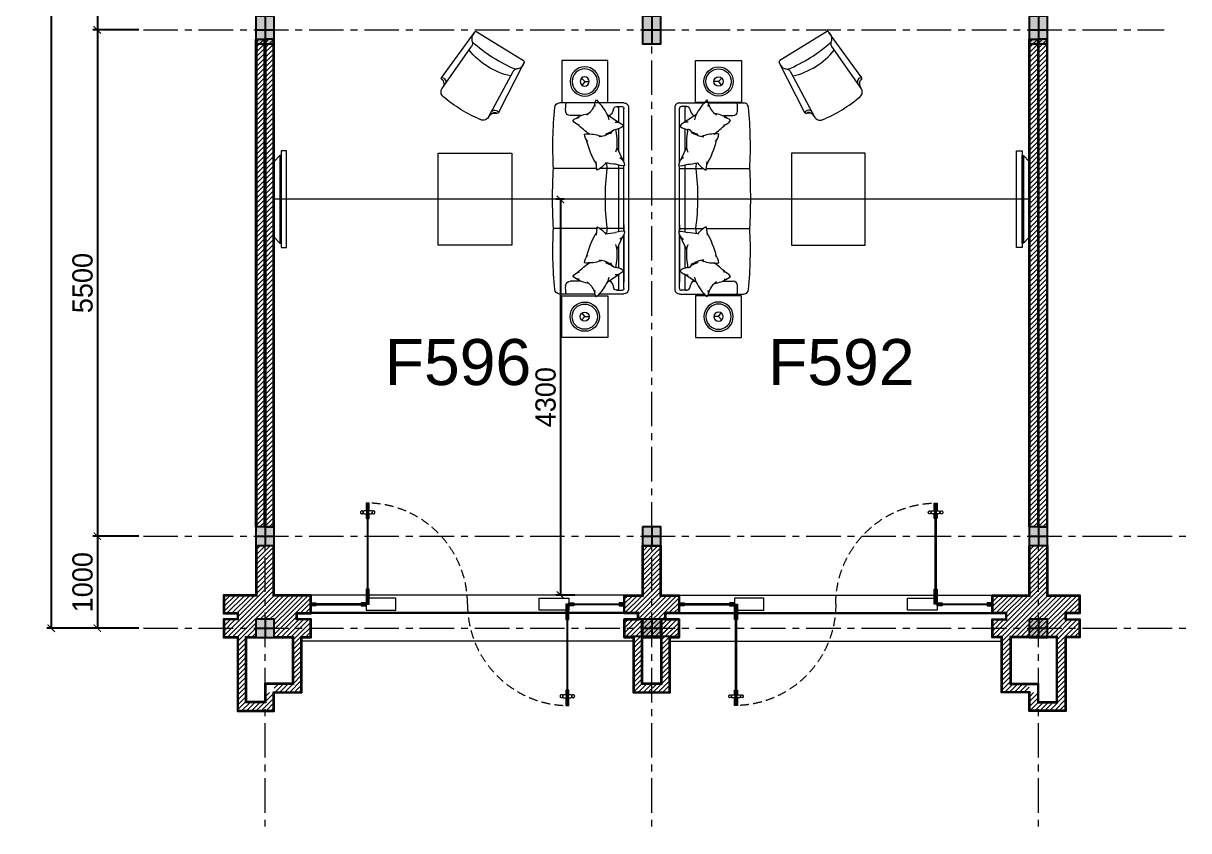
# Model space of a CAD drawing. Header units: inches. Extents: x -315689 to -186947, y -1261464 to -1173043.
# Drawn here: x -261177 to -248518, y -1197688 to -1188916 of the extents above; entities that cross this region are included whole.
import ezdxf

# ---------------------------------------------------------------- set-up
doc = ezdxf.new("R2010")
doc.units = ezdxf.units.IN
doc.header["$LTSCALE"] = 30
doc.header["$MEASUREMENT"] = 0
for name, pattern in [('CENTER', [50.8, 31.75, -6.35, 6.35, -6.35]), ('CENTER-1', [10, 6.25, -1.25, 1.25, -1.25]), ('HIDDEN', [9.525, 6.35, -3.175])]:
    doc.linetypes.add(name, pattern=pattern)
doc.layers.get('Defpoints').update_dxf_attribs({"color": 140, "lineweight": 0})
for name, color, linetype, lineweight in [('200mm Colum', 1, 'Continuous', 0), ('200mm Wall', 7, 'Continuous', 20), ('A-WALL', 7, 'Continuous', 0), ('A-WALL-4-20', 252, 'Continuous', 0), ('floor', 1, 'Continuous', 18), ('Grid-Line', 1, 'CENTER-1', 5), ('STAIR', 7, 'Continuous', 0), ('Symbol-Template', 251, 'Continuous', 0)]:
    doc.layers.add(name, color=color, linetype=linetype, lineweight=lineweight)
doc.layers.add('A-dims', color=7, linetype='Continuous')
doc.layers.add('WALL', color=3, linetype='Continuous')
doc.styles.add('cordia.shx', font='cordia.shx')
doc.styles.get("Standard").update_dxf_attribs({"font": 'arial.ttf'})
doc.dimstyles.new('ISO 100', dxfattribs={"dimscale": 100, "dimtxt": 2.2, "dimasz": 0.8, "dimexe": 0.5, "dimexo": 0.5, "dimgap": 0.5, "dimtad": 1, "dimdec": 0, "dimzin": 0, "dimdsep": 46, "dimtxsty": 'cordia.shx', "dimblk": 'ARCHTICK', "dimcen": 0.09, "dimclrd": 6, "dimclre": 6, "dimclrt": 256, "dimadec": 0, "dimazin": 0, "dimtfac": 1, "dimtdec": 0, "dimtix": 1, "dimtmove": 2, "dimatfit": 3, "dimfxl": 1, "dimtolj": 1, "dimtzin": 0, "dimarcsym": 0})
pattern_1 = [(45, (21612.12, 35685.453), (-26.5165043, 26.5165043), [])]
pattern_2 = [(45, (-312528.227, -764272.604), (-26.5165043, 26.5165043), [])]

# ---------------------------------------------------------------- blocks, each defined once
blk = doc.blocks.new('_ArchTick')
at = {"color": 0, "linetype": 'ByBlock', "const_width": 0.15}
blk.add_lwpolyline([(-0.5, -0.5), (0.5, 0.5)], dxfattribs=at)
blk = doc.blocks.new('*D61')
at = {"layer": 'A-dims', "color": 6, "lineweight": -2, "transparency": 16777216}
for p, q in [((-259923, -1188988), (-260423, -1188988)), ((-260373, -1188988), (-260373, -1194488)), ((-259923, -1194488), (-260423, -1194488))]:
    blk.add_line(p, q, dxfattribs=at)
at = {"layer": 'Defpoints', "color": 0, "transparency": 16777216}
for p in [(-259873, -1188988), (-260373, -1194488), (-259873, -1194488)]:
    blk.add_point(p, dxfattribs=at)
at = {"layer": 'A-dims', "color": 6, "lineweight": -2, "transparency": 16777216, "xscale": 80, "yscale": 80, "zscale": 80}
for p, rotation in [((-260373, -1188988), 90), ((-260373, -1194488), 270)]:
    blk.add_blockref('_ArchTick', p, dxfattribs=dict(at, rotation=rotation))
at = {"layer": 'A-dims', "transparency": 16777216, "insert": (-260533, -1191738), "char_height": 220, "attachment_point": 5, "rotation": 90, "style": 'cordia.shx'}
blk.add_mtext('\\A1;5500', dxfattribs=at)
blk = doc.blocks.new('*D62')
at = {"layer": 'A-dims', "color": 6, "lineweight": -2, "transparency": 16777216}
for p, q in [((-259923, -1194488), (-260423, -1194488)), ((-260373, -1194488), (-260373, -1195488)), ((-259923, -1195488), (-260423, -1195488))]:
    blk.add_line(p, q, dxfattribs=at)
at = {"layer": 'Defpoints', "color": 0, "transparency": 16777216}
for p in [(-259873, -1194488), (-260373, -1195488), (-259873, -1195488)]:
    blk.add_point(p, dxfattribs=at)
at = {"layer": 'A-dims', "color": 6, "lineweight": -2, "transparency": 16777216, "xscale": 80, "yscale": 80, "zscale": 80}
for p, rotation in [((-260373, -1194488), 90), ((-260373, -1195488), 270)]:
    blk.add_blockref('_ArchTick', p, dxfattribs=dict(at, rotation=rotation))
at = {"layer": 'A-dims', "transparency": 16777216, "insert": (-260533, -1194988), "char_height": 220, "attachment_point": 5, "rotation": 90, "style": 'cordia.shx'}
blk.add_mtext('\\A1;1000', dxfattribs=at)
blk = doc.blocks.new('*D63')
at = {"layer": 'A-dims', "color": 6, "lineweight": -2, "transparency": 16777216}
for p, q in [((-259923, -1187188), (-260423, -1187188)), ((-260373, -1187188), (-260373, -1188988)), ((-259923, -1188988), (-260423, -1188988))]:
    blk.add_line(p, q, dxfattribs=at)
at = {"layer": 'Defpoints', "color": 0, "transparency": 16777216}
for p in [(-259873, -1187188), (-260373, -1188988), (-259873, -1188988)]:
    blk.add_point(p, dxfattribs=at)
at = {"layer": 'A-dims', "color": 6, "lineweight": -2, "transparency": 16777216, "xscale": 80, "yscale": 80, "zscale": 80}
for p, rotation in [((-260373, -1187188), 90), ((-260373, -1188988), 270)]:
    blk.add_blockref('_ArchTick', p, dxfattribs=dict(at, rotation=rotation))
at = {"layer": 'A-dims', "transparency": 16777216, "insert": (-260533, -1188088), "char_height": 220, "attachment_point": 5, "rotation": 90, "style": 'cordia.shx'}
blk.add_mtext('\\A1;1800', dxfattribs=at)
blk = doc.blocks.new('*D64')
at = {"layer": 'A-dims', "color": 6, "lineweight": -2, "transparency": 16777216}
for p, q in [((-259923, -1177688), (-260923, -1177688)), ((-260873, -1177688), (-260873, -1195488)), ((-259923, -1195488), (-260923, -1195488))]:
    blk.add_line(p, q, dxfattribs=at)
at = {"layer": 'Defpoints', "color": 0, "transparency": 16777216}
for p in [(-259873, -1177688), (-260873, -1195488), (-259873, -1195488)]:
    blk.add_point(p, dxfattribs=at)
at = {"layer": 'A-dims', "color": 6, "lineweight": -2, "transparency": 16777216, "xscale": 80, "yscale": 80, "zscale": 80}
for p, rotation in [((-260873, -1177688), 90), ((-260873, -1195488), 270)]:
    blk.add_blockref('_ArchTick', p, dxfattribs=dict(at, rotation=rotation))
at = {"layer": 'A-dims', "transparency": 16777216, "insert": (-261033, -1186588), "char_height": 220, "attachment_point": 5, "rotation": 90, "style": 'cordia.shx'}
blk.add_mtext('\\A1;17800', dxfattribs=at)
blk = doc.blocks.new('zhu1')
at = {"lineweight": 25}
blk.add_hatch(color=7, dxfattribs=at).paths.add_polyline_path([(703739, -104407), (703739, -104607), (703939, -104607), (703939, -104407)])
at = {"color": 7, "lineweight": 25}
for p, q in [((703839, -104407), (703839, -104607)), ((703739, -104507), (703939, -104507))]:
    blk.add_line(p, q, dxfattribs=at)
blk.add_lwpolyline([(703739, -104407), (703739, -104607), (703939, -104607), (703939, -104407), (703739, -104407)], dxfattribs=at)
blk = doc.blocks.new('zhu3')
at = {"lineweight": 25}
blk.add_hatch(color=6, dxfattribs=at).paths.add_polyline_path([(699852, -95440), (699852, -95740), (700052, -95740), (700052, -95440)])
at = {"color": 6, "lineweight": 25}
for p, q in [((699952, -95440), (699952, -95740)), ((699852, -95590), (700052, -95590))]:
    blk.add_line(p, q, dxfattribs=at)
blk.add_lwpolyline([(699852, -95440), (699852, -95740), (700052, -95740), (700052, -95440), (699852, -95440)], dxfattribs=at)
blk = doc.blocks.new('zhu2')
at = {"lineweight": 25}
blk.add_hatch(color=5, dxfattribs=at).paths.add_polyline_path([(704694, -104492), (704694, -104792), (704894, -104792), (704894, -104492)])
at = {"color": 5, "lineweight": 25}
for p, q in [((704794, -104492), (704794, -104792)), ((704694, -104642), (704894, -104642))]:
    blk.add_line(p, q, dxfattribs=at)
blk.add_lwpolyline([(704694, -104492), (704694, -104792), (704894, -104792), (704894, -104492), (704694, -104492)], dxfattribs=at)
blk = doc.blocks.new('jgzhuzjd')
at = {"color": 3, "lineweight": 25}
for name, p in [('zhu2', (-415512, 114503)), ('zhu2', (-415512, 110653)), ('zhu1', (-414557, 108918)), ('zhu1', (-414557, 105518)), ('zhu3', (-410670, 94801)), ('zhu1', (-414557, 98218)), ('zhu1', (-414557, 97218))]:
    blk.add_blockref(name, p, dxfattribs=at)
blk = doc.blocks.new('AR-Double-Glass-Doorr-220cm-Frameless_Flat-A')
at = {"color": 0}
for points in [[(-1141, 1013), (-1145, 1014), (-1149, 1015), (-1153, 1014), (-1157, 1012), (-1160, 1009), (-1162, 1006), (-1163, 1002), (-1164, 998), (-1163, 994), (-1161, 990), (-1158, 987), (-1154, 985), (-1151, 983), (-1146, 983), (-1142, 984), (-1139, 986), (-1136, 989), (-1136, 989), (-1136, 989), (-1136, 988), (-1136, 988), (-1136, 988), (-1136, 988), (-1136, 988), (-1136, 988), (-1124, 983), (-1092, 983), (-1092, 1015), (-1124, 1015), (-1136, 1010), (-1136, 1010), (-1136, 1010), (-1136, 1010), (-1135, 1009), (-1135, 1009), (-1135, 1008), (-1135, 1008), (-1135, 1008), (-1137, 1011)], [(-1098, 1098), (-1099, 1098), (-1099, 1098), (-1099, 1098), (-1099, 1098), (-1100, 1098), (-1100, 1098), (-1100, 1098), (-1100, 1097), (-1100, 1097), (-1100, 1097), (-1100, 1015), (-1092, 1015), (-1092, 1015), (-1090, 1015), (-1090, 1098)], [(-1092, 1015), (-1092, 983), (-1090, 983), (-1090, 1015)], [(-1090, 1100), (-1090, 0), (-1078, 0), (-1078, 165), (-1078, 1100)], [(-1078, 1098), (-1078, 1015), (-1068, 1015), (-1068, 1097), (-1068, 1097), (-1068, 1097), (-1068, 1098), (-1069, 1098), (-1069, 1098), (-1069, 1098), (-1069, 1098), (-1069, 1098), (-1069, 1098), (-1070, 1098)], [(-1078, 1015), (-1078, 983), (-1076, 983), (-1076, 1015)], [(-1076, 1015), (-1076, 983), (-1044, 983), (-1032, 988), (-1032, 988), (-1032, 988), (-1032, 988), (-1032, 988), (-1033, 989), (-1033, 990), (-1034, 990), (-1034, 990), (-1034, 990), (-1034, 990), (-1034, 991), (-1034, 991), (-1034, 991), (-1035, 992), (-1035, 993), (-1035, 993), (-1036, 994), (-1036, 994), (-1036, 996), (-1036, 996), (-1036, 997), (-1036, 997), (-1036, 997), (-1036, 998), (-1036, 998), (-1036, 999), (-1036, 1001), (-1036, 1001), (-1036, 1002), (-1036, 1001), (-1036, 999), (-1036, 998), (-1036, 997), (-1036, 994), (-1036, 994), (-1036, 994), (-1036, 994), (-1035, 993), (-1035, 993), (-1035, 993), (-1035, 993), (-1035, 992), (-1034, 990), (-1034, 990), (-1033, 989), (-1031, 987), (-1027, 985), (-1023, 983), (-1019, 983), (-1015, 984), (-1012, 986), (-1008, 989), (-1006, 992), (-1005, 996), (-1005, 1000), (-1006, 1004), (-1007, 1008), (-1010, 1011), (-1014, 1013), (-1018, 1014), (-1022, 1015), (-1026, 1014), (-1030, 1012), (-1032, 1010), (-1032, 1010), (-1032, 1010), (-1032, 1010), (-1032, 1010), (-1032, 1010), (-1032, 1010), (-1032, 1010), (-1032, 1010), (-1032, 1010), (-1032, 1009), (-1032, 1009), (-1032, 1009), (-1032, 1009), (-1032, 1009), (-1032, 1009), (-1032, 1010), (-1032, 1010), (-1032, 1010), (-1032, 1010), (-1044, 1015)], [(-1018, 1014), (-1022, 1015), (-1026, 1014), (-1030, 1012), (-1032, 1010), (-1032, 1010), (-1032, 1010), (-1032, 1010), (-1032, 1010), (-1032, 1010), (-1032, 1010), (-1032, 1010), (-1032, 1010), (-1032, 1010), (-1032, 1009), (-1032, 1009), (-1032, 1009), (-1033, 1009), (-1033, 1009), (-1032, 1009), (-1033, 1009), (-1033, 1009), (-1033, 1009), (-1035, 1006), (-1035, 1006), (-1035, 1005), (-1036, 1002), (-1036, 1002), (-1036, 1002), (-1036, 1001), (-1036, 999), (-1036, 998), (-1036, 997), (-1036, 994), (-1036, 994), (-1036, 994), (-1036, 994), (-1035, 993), (-1035, 993), (-1035, 993), (-1035, 993), (-1035, 992), (-1034, 990), (-1034, 990), (-1033, 989), (-1031, 987), (-1027, 985), (-1023, 983), (-1019, 983), (-1015, 984), (-1012, 986), (-1008, 989), (-1006, 992), (-1005, 996), (-1005, 1000), (-1006, 1004), (-1007, 1008), (-1010, 1011), (-1014, 1013)], [(-1134, 1007), (-1134, 1007), (-1134, 1007), (-1134, 1007), (-1135, 1008), (-1133, 1005)], [(-1135, 989), (-1134, 990), (-1134, 990), (-1134, 990), (-1134, 990), (-1134, 991), (-1133, 992)], [(-1133, 1004), (-1133, 1004), (-1132, 1002), (-1132, 1001), (-1132, 1001), (-1132, 1000), (-1132, 1000), (-1132, 1000), (-1132, 999), (-1132, 997), (-1132, 997), (-1132, 996), (-1132, 996), (-1132, 1000), (-1132, 1000), (-1133, 1004), (-1133, 1004), (-1133, 1004), (-1133, 1004), (-1133, 1004)], [(-1133, 992), (-1133, 993), (-1133, 993), (-1133, 993), (-1133, 994), (-1132, 995), (-1132, 995), (-1132, 995), (-1132, 995), (-1133, 994), (-1133, 993), (-1133, 993), (-1133, 993), (-1133, 992), (-1133, 992), (-1133, 992), (-1133, 992), (-1133, 992), (-1133, 992), (-1133, 992), (-1133, 992), (-1133, 992)], [(-1132, 996), (-1132, 995), (-1132, 996)], [(-1100, 983), (-1100, 935), (-1100, 934), (-1100, 934), (-1100, 934), (-1100, 934), (-1100, 934), (-1099, 934), (-1099, 934), (-1099, 933), (-1099, 933), (-1098, 933), (-1090, 933), (-1090, 983)], [(-1076, 983), (-1076, 983), (-1078, 983), (-1078, 933), (-1070, 933), (-1069, 933), (-1069, 933), (-1069, 934), (-1069, 934), (-1069, 934), (-1069, 934), (-1068, 934), (-1068, 934), (-1068, 934), (-1068, 935), (-1068, 983)], [(-1036, 1003), (-1036, 1003), (-1036, 1003)], [(-1036, 1003), (-1036, 1003), (-1036, 1003)], [(-1033, 1009), (-1033, 1009), (-1033, 1008), (-1033, 1008), (-1034, 1008), (-1034, 1008), (-1035, 1006)], [(-1035, 1006), (-1035, 1006), (-1035, 1006), (-1035, 1006)], [(-1035, 1005), (-1035, 1005), (-1035, 1006)], [(-1033, 1009), (-1033, 1009), (-1033, 1009), (-1033, 1009)], [(-1100, 165), (-1100, 0), (-1090, 0), (-1090, 165)], [(-1078, 165), (-1078, 0), (-1068, 0), (-1068, 165)], [(-1700, 16), (-1646, 16), (-1646, 6), (-1695, 6), (-1697, 5), (-1697, -5), (-1695, -6), (-1646, -6), (-1646, -16), (-1700, -16), (-1700, -6), (-1700, 6)], [(-1103, 5), (-1105, 6), (-1695, 6), (-1697, 5), (-1697, -5), (-1695, -6), (-1105, -6), (-1103, -5)], [(-1100, 16), (-1154, 16), (-1154, 6), (-1105, 6), (-1103, 5), (-1103, -5), (-1105, -6), (-1154, -6), (-1154, -16), (-1100, -16), (-1100, -6), (-1100, 6)], [(1078, -165), (1078, 0), (1068, 0), (1068, -165)], [(1090, -1100), (1090, 0), (1078, 0), (1078, -165), (1078, -1100)], [(1100, -165), (1100, 0), (1090, 0), (1090, -165)], [(1100, 16), (1154, 16), (1154, 6), (1105, 6), (1103, 5), (1103, -5), (1105, -6), (1154, -6), (1154, -16), (1100, -16), (1100, -6), (1100, 6)], [(1103, 5), (1105, 6), (1695, 6), (1697, 5), (1697, -5), (1695, -6), (1105, -6), (1103, -5)], [(1700, 16), (1646, 16), (1646, 6), (1695, 6), (1697, 5), (1697, -5), (1695, -6), (1646, -6), (1646, -16), (1700, -16), (1700, -6), (1700, 6)], [(1018, -1014), (1022, -1015), (1026, -1014), (1030, -1012), (1032, -1010), (1032, -1010), (1032, -1010), (1032, -1010), (1032, -1010), (1032, -1010), (1032, -1010), (1032, -1010), (1032, -1010), (1032, -1010), (1032, -1009), (1032, -1009), (1032, -1009), (1033, -1009), (1033, -1009), (1032, -1009), (1033, -1009), (1033, -1009), (1033, -1009), (1035, -1006), (1035, -1006), (1035, -1005), (1036, -1002), (1036, -1002), (1036, -1002), (1036, -1001), (1036, -999), (1036, -998), (1036, -997), (1036, -994), (1036, -994), (1036, -994), (1036, -994), (1035, -993), (1035, -993), (1035, -993), (1035, -993), (1035, -992), (1034, -990), (1034, -990), (1033, -989), (1031, -987), (1027, -985), (1023, -983), (1019, -983), (1015, -984), (1012, -986), (1008, -989), (1006, -992), (1005, -996), (1005, -1000), (1006, -1004), (1007, -1008), (1010, -1011), (1014, -1013)], [(1076, -1015), (1076, -983), (1044, -983), (1032, -988), (1032, -988), (1032, -988), (1032, -988), (1032, -988), (1033, -989), (1033, -990), (1034, -990), (1034, -990), (1034, -990), (1034, -990), (1034, -991), (1034, -991), (1034, -991), (1035, -992), (1035, -993), (1035, -993), (1036, -994), (1036, -994), (1036, -996), (1036, -996), (1036, -997), (1036, -997), (1036, -997), (1036, -998), (1036, -998), (1036, -999), (1036, -1001), (1036, -1001), (1036, -1002), (1036, -1001), (1036, -999), (1036, -998), (1036, -997), (1036, -994), (1036, -994), (1036, -994), (1036, -994), (1035, -993), (1035, -993), (1035, -993), (1035, -993), (1035, -992), (1034, -990), (1034, -990), (1033, -989), (1031, -987), (1027, -985), (1023, -983), (1019, -983), (1015, -984), (1012, -986), (1008, -989), (1006, -992), (1005, -996), (1005, -1000), (1006, -1004), (1007, -1008), (1010, -1011), (1014, -1013), (1018, -1014), (1022, -1015), (1026, -1014), (1030, -1012), (1032, -1010), (1032, -1010), (1032, -1010), (1032, -1010), (1032, -1010), (1032, -1010), (1032, -1010), (1032, -1010), (1032, -1010), (1032, -1010), (1032, -1009), (1032, -1009), (1032, -1009), (1032, -1009), (1032, -1009), (1032, -1009), (1032, -1010), (1032, -1010), (1032, -1010), (1032, -1010), (1044, -1015)], [(1033, -1009), (1033, -1009), (1033, -1008), (1033, -1008), (1034, -1008), (1034, -1008), (1035, -1006)], [(1033, -1009), (1033, -1009), (1033, -1009), (1033, -1009)], [(1035, -1005), (1035, -1005), (1035, -1006)], [(1035, -1006), (1035, -1006), (1035, -1006), (1035, -1006)], [(1036, -1003), (1036, -1003), (1036, -1003)], [(1036, -1003), (1036, -1003), (1036, -1003)], [(1076, -983), (1076, -983), (1078, -983), (1078, -933), (1070, -933), (1069, -933), (1069, -933), (1069, -934), (1069, -934), (1069, -934), (1069, -934), (1068, -934), (1068, -934), (1068, -934), (1068, -935), (1068, -983)], [(1078, -1015), (1078, -983), (1076, -983), (1076, -1015)], [(1100, -983), (1100, -935), (1100, -934), (1100, -934), (1100, -934), (1100, -934), (1100, -934), (1099, -934), (1099, -934), (1099, -933), (1099, -933), (1098, -933), (1090, -933), (1090, -983)], [(1092, -1015), (1092, -983), (1090, -983), (1090, -1015)], [(1141, -1013), (1145, -1014), (1149, -1015), (1153, -1014), (1157, -1012), (1160, -1009), (1162, -1006), (1163, -1002), (1164, -998), (1163, -994), (1161, -990), (1158, -987), (1154, -985), (1151, -983), (1146, -983), (1142, -984), (1139, -986), (1136, -989), (1136, -989), (1136, -989), (1136, -988), (1136, -988), (1136, -988), (1136, -988), (1136, -988), (1136, -988), (1124, -983), (1092, -983), (1092, -1015), (1124, -1015), (1136, -1010), (1136, -1010), (1136, -1010), (1136, -1010), (1135, -1009), (1135, -1009), (1135, -1008), (1135, -1008), (1135, -1008), (1137, -1011)], [(1133, -992), (1133, -993), (1133, -993), (1133, -993), (1133, -994), (1132, -995), (1132, -995), (1132, -995), (1132, -995), (1133, -994), (1133, -993), (1133, -993), (1133, -993), (1133, -992), (1133, -992), (1133, -992), (1133, -992), (1133, -992), (1133, -992), (1133, -992), (1133, -992), (1133, -992)], [(1132, -996), (1132, -995), (1132, -996)], [(1133, -1004), (1133, -1004), (1132, -1002), (1132, -1001), (1132, -1001), (1132, -1000), (1132, -1000), (1132, -1000), (1132, -999), (1132, -997), (1132, -997), (1132, -996), (1132, -996), (1132, -1000), (1132, -1000), (1133, -1004), (1133, -1004), (1133, -1004), (1133, -1004), (1133, -1004)], [(1135, -989), (1134, -990), (1134, -990), (1134, -990), (1134, -990), (1134, -991), (1133, -992)], [(1134, -1007), (1134, -1007), (1134, -1007), (1134, -1007), (1135, -1008), (1133, -1005)], [(1078, -1098), (1078, -1015), (1068, -1015), (1068, -1097), (1068, -1097), (1068, -1097), (1068, -1098), (1069, -1098), (1069, -1098), (1069, -1098), (1069, -1098), (1069, -1098), (1069, -1098), (1070, -1098)], [(1098, -1098), (1099, -1098), (1099, -1098), (1099, -1098), (1099, -1098), (1100, -1098), (1100, -1098), (1100, -1098), (1100, -1097), (1100, -1097), (1100, -1097), (1100, -1015), (1092, -1015), (1092, -1015), (1090, -1015), (1090, -1098)]]:
    blk.add_lwpolyline(points, close=True, dxfattribs=at)
for points in [[(-1100, 65), (-1100, -65), (-780, -65), (-780, 65)], [(1100, 65), (1100, -65), (780, -65), (780, 65)]]:
    blk.add_lwpolyline(points, close=True)
at = {"color": 0, "linetype": 'HIDDEN', "ltscale": 0.5}
for centre, start, end in [((-1100, 0), 0, 90), ((1100, 0), 180, 270)]:
    blk.add_arc(centre, 1100, start, end, dxfattribs=at)
blk = doc.blocks.new('200mm Column')
blk.add_point((0, 0))
at = {"color": 1, "linetype": 'ByBlock'}
blk.add_wipeout([(100, -100), (-100, -100), (-100, 100), (100, 100)], dxfattribs=at)
blk = doc.blocks.new('AR-TV_Flat-A')
for points in [[(25, -525), (85, -525), (85, 525), (25, 525)], [(-50, 410), (10, 475), (10, -475), (-50, -410)], [(10, -475), (25, -475), (25, 475), (10, 475)]]:
    blk.add_lwpolyline(points, close=True)
blk = doc.blocks.new('SBED-5')
at = {"color": 0}
for q in [(-0.041, 0.037), (0.044, 0.032), (0, -0.055)]:
    blk.add_line((0, 0), q, dxfattribs=at)
blk.add_lwpolyline([(-0.25, 0.275), (0.25, 0.275), (0.25, -0.275), (-0.25, -0.275)], close=True, dxfattribs=at)
for radius in [0.175, 0.151, 0.055]:
    blk.add_circle((0, 0), radius, dxfattribs=at)
blk = doc.blocks.new('SOFA3')
at = {"color": 0}
for p, q in [((52, 831), (52, 562)), ((93, 749), (93, 811)), ((2078, 881), (97, 881)), ((113, 831), (694, 831)), ((263, 772), (114, 772)), ((694, 831), (182, 831)), ((184, 651), (266, 780)), ((184, 651), (266, 780)), ((304, 826), (324, 799)), ((304, 826), (324, 799)), ((324, 799), (344, 741)), ((324, 799), (344, 741)), ((576, 772), (333, 772)), ((537, 753), (676, 820)), ((537, 753), (676, 820)), ((734, 806), (719, 739)), ((734, 806), (719, 739)), ((1454, 772), (726, 772)), ((732, 839), (734, 806)), ((732, 839), (734, 806)), ((732, 831), (1448, 831)), ((802, 831), (732, 831)), ((765, 831), (765, 568)), ((1415, 831), (1415, 568)), ((1449, 839), (1446, 806)), ((1449, 839), (1446, 806)), ((1446, 806), (1462, 739)), ((1446, 806), (1462, 739)), ((1486, 831), (2068, 831)), ((1643, 753), (1505, 820)), ((1643, 753), (1505, 820)), ((1847, 772), (1605, 772)), ((1857, 799), (1837, 741)), ((1857, 799), (1837, 741)), ((1876, 826), (1857, 799)), ((1876, 826), (1857, 799)), ((1997, 651), (1914, 780)), ((1997, 651), (1914, 780)), ((2067, 772), (1917, 772)), ((2078, 881), (2078, 881)), ((2088, 749), (2088, 811)), ((2128, 831), (2128, 562)), ((2128, 831), (2128, 562)), ((52, 687), (52, 634)), ((190, 687), (190, 661)), ((1990, 679), (1990, 661)), ((52, 516), (52, 266)), ((782, 538), (691, 528)), ((782, 538), (691, 528)), ((765, 536), (765, 66)), ((1399, 538), (1490, 528)), ((1399, 538), (1490, 528)), ((1415, 536), (1415, 66)), ((2128, 623), (2128, 562)), ((2128, 516), (2128, 131)), ((52, 465), (52, 131)), ((190, 365), (190, 248)), ((1990, 365), (1990, 248))]:
    blk.add_line(p, q, dxfattribs=at)
for centre, radius, start, end in [((103, 830), 50.6, 96.8289, 179.7132), ((113, 810), 20.6, 88.8931, 176.6615), ((113, 751), 20.6, 88.8931, 176.6615), ((359, 742), 100, 123.2191, 183.3856), ((359, 742), 100, 123.2191, 183.3856), ((735, 739), 100, 91.5764, 151.7429), ((735, 739), 100, 91.5764, 151.7429), ((1446, 739), 100, 28.2571, 88.4236), ((1446, 739), 100, 28.2571, 88.4236), ((1821, 742), 100, 356.6144, 416.7809), ((1821, 742), 100, 356.6144, 416.7809), ((2067, 810), 20.6, 3.3385, 91.1069), ((2067, 751), 20.6, 3.3385, 91.1069), ((2078, 831), 50, 359.9999, 449.9999), ((531, -6), 743, 117.8875, 133.4849), ((531, -6), 743, 117.8875, 133.4849), ((128, 752), 35.3, 185.3944, 260.1982), ((93, 563), 157, 51.8983, 79.5668), ((281, 414), 257, 100.5755, 112.3639), ((281, 414), 257, 100.5755, 112.3639), ((452, 2189), 1532, 260.1489, 260.5503), ((489, 12), 743, 86.2449, 101.8422), ((489, 12), 743, 86.2449, 101.8422), ((402, 755), 67.4, 193.7192, 259.1314), ((402, 755), 67.4, 193.7192, 259.1314), ((-660, 235), 1123, 20.9009, 24.5217), ((-660, 235), 1123, 20.9009, 24.5217), ((201, 552), 220, 2.9554, 41.7249), ((201, 552), 220, 2.9554, 41.7249), ((452, 2189), 1532, 267.2879, 267.8067), ((369, 390), 247, 81.6633, 85.462), ((369, 390), 247, 81.6633, 85.462), ((496, 500), 257, 68.9328, 80.7212), ((496, 500), 257, 68.9328, 80.7212), ((-399, 842), 1123, 349.2582, 354.759), ((-399, 842), 1123, 349.2582, 354.759), ((433, 3061), 2432, 276.4475, 277.852), ((1097, 3061), 2432, 262.148, 277.509), ((1747, 3061), 2432, 262.148, 263.5525), ((2580, 842), 1123, 185.241, 190.7418), ((2580, 842), 1123, 185.241, 190.7418), ((1684, 500), 257, 99.2788, 111.0672), ((1684, 500), 257, 99.2788, 111.0672), ((1692, 12), 743, 78.1578, 93.7551), ((1692, 12), 743, 78.1578, 93.7551), ((1980, 552), 220, 138.2751, 177.0446), ((1980, 552), 220, 138.2751, 177.0446), ((1811, 390), 247, 94.538, 98.3367), ((1811, 390), 247, 94.538, 98.3367), ((1728, 2076), 1421, 272.3124, 272.8853), ((2840, 235), 1123, 155.4783, 159.0991), ((2840, 235), 1123, 155.4783, 159.0991), ((1779, 755), 67.4, 280.8686, 346.2808), ((1779, 755), 67.4, 280.8686, 346.2808), ((1899, 414), 257, 67.6361, 79.4245), ((1899, 414), 257, 67.6361, 79.4245), ((1728, 2076), 1421, 280.2098, 280.6265), ((2103, 558), 165, 105.6204, 133.1077), ((1649, -6), 743, 46.5151, 62.1125), ((1649, -6), 743, 46.5151, 62.1125), ((2053, 752), 35.3, 279.8018, 354.6056), ((67, 581), 67.4, 225.3619, 290.7741), ((67, 581), 67.4, 225.3619, 290.7741), ((3, 303), 220, 34.5981, 73.3676), ((3, 303), 220, 34.5981, 73.3676), ((722, 455), 333, 156.0158, 181.9977), ((722, 455), 333, 156.0158, 181.9977), ((209, 1414), 1019, 284.122, 299.9033), ((209, 1414), 1019, 284.122, 299.9033), ((558, 434), 247, 25.0973, 53.8193), ((558, 434), 247, 25.0973, 53.8193), ((1622, 434), 247, 126.1807, 154.9027), ((1622, 434), 247, 126.1807, 154.9027), ((1971, 1414), 1019, 240.0967, 255.878), ((1971, 1414), 1019, 240.0967, 255.878), ((1458, 455), 333, 358.0023, 383.9842), ((1458, 455), 333, 358.0023, 383.9842), ((2178, 303), 220, 106.6324, 145.4019), ((2178, 303), 220, 106.6324, 145.4019), ((2113, 581), 67.4, 249.2259, 314.6381), ((2113, 581), 67.4, 249.2259, 314.6381), ((497, 494), 333, 187.6585, 213.6404), ((497, 494), 333, 187.6585, 213.6404), ((-442, 1042), 1019, 315.7647, 324.9178), ((-442, 1042), 1019, 315.7647, 324.9178), ((482, 427), 95, 162.255, 194.7936), ((482, 427), 95, 162.255, 194.7936), ((390, 514), 111, 270.2369, 317.8596), ((390, 514), 111, 270.2369, 317.8596), ((1791, 514), 111, 222.1404, 269.7631), ((1791, 514), 111, 222.1404, 269.7631), ((2623, 1042), 1019, 215.0822, 224.2353), ((2623, 1042), 1019, 215.0822, 224.2353), ((1698, 427), 95, 345.2064, 377.745), ((1698, 427), 95, 345.2064, 377.745), ((1683, 494), 333, 326.3596, 352.3415), ((1683, 494), 333, 326.3596, 352.3415), ((308, 344), 95, 179.2506, 226.4363), ((308, 344), 95, 179.2506, 226.4363), ((184, 370), 111, 301.8796, 349.5023), ((184, 370), 111, 301.8796, 349.5023), ((1997, 370), 111, 190.4977, 238.1204), ((1997, 370), 111, 190.4977, 238.1204), ((1873, 344), 95, 313.5637, 360.7494), ((1873, 344), 95, 313.5637, 360.7494), ((121, 570), 372, 259.3346, 273.3663), ((102, 131), 50, 180.0001, 270.0001), ((140, 248), 50, 273.3663, 360.0001), ((2040, 248), 50, 179.9999, 266.6337), ((2059, 570), 372, 266.6337, 280.6654), ((2078, 131), 50, 269.9999, 359.9999), ((527, 4180), 4121, 264.0809, 273.3098), ((1090, 5853), 5797, 266.7858, 273.2142), ((1653, 4180), 4121, 266.6902, 275.9191)]:
    blk.add_arc(centre, radius, start, end, dxfattribs=at)
blk = doc.blocks.new('AR-Sofa-Living-Area_Flat-A')
at = {"color": 0}
for p, q in [((1335, 1045), (1335, 1048)), ((1485, 717), (1485, 719)), ((1485, -736), (1485, -734)), ((409, -1386), (144, -888)), ((191, -937), (231, -937)), ((253, -940), (533, -1485)), ((-362, -1199), (-38, -1660)), ((-365, -1321), (-7, -1813)), ((20, -1819), (525, -1508))]:
    blk.add_line(p, q, dxfattribs=at)
blk.add_lwpolyline([(400, -500), (400, 500), (-400, 500), (-400, -500)], close=True, dxfattribs=at)
for centre, radius, start, end in [((642, -2264), 1515, 112.3292, 130.8778), ((88, -926), 67.4, 22.0077, 115.9971), ((226, -857), 87.6, 210.2471, 270.3401), ((213, -923), 45.1, 212.1715, 334.7315), ((241, -948), 14.7, 23.9269, 165.0582), ((-303, -1167), 67.4, 127.2099, 221.1993), ((-362, -1277), 45.1, 268.4755, 31.0355), ((-427, -1259), 87.6, 332.8669, 32.9599), ((-352, -1313), 14.7, 78.1488, 219.2801), ((563, -2128), 808, 102.7154, 141.0554), ((1087, -2959), 1677, 112.7496, 131.8519), ((514, -1491), 20, 301.6035, 26.7416), ((9, -1802), 20, 216.4654, 301.6035)]:
    blk.add_arc(centre, radius, start, end, dxfattribs=at)
for points in [[(532, -1482), (518, -1454), (494, -1416), (434, -1417), (417, -1396), (409, -1386)], [(-7, -1814), (-26, -1788), (-49, -1750), (-21, -1697), (-32, -1672), (-38, -1660)]]:
    blk.add_open_spline(points, degree=3, knots=[0.0163673, 0.0163673, 0.0163673, 0.0163673, 0.1014471, 0.1416822, 0.1790257, 0.1790257, 0.1790257, 0.1790257], dxfattribs=at)
at = {"color": 0, "yscale": 909.0910000014119, "zscale": 909.0910000014119}
for p, xscale, rotation in [((1191, 1275), -909.0910000014119, 90), ((1191, -1280), 909.0910000014119, 90.00000000000001)]:
    blk.add_blockref('SBED-5', p, dxfattribs=dict(at, xscale=xscale, rotation=rotation))
at = {"color": 0, "rotation": 270}
blk.add_blockref('SOFA3', (786, 1081), dxfattribs=at)
blk = doc.blocks.new('GL')
at = {"layer": 'A-WALL-4-20'}
h = blk.add_hatch(dxfattribs=at)
h.set_pattern_fill('ANSI31', color=253, scale=300)
h.set_pattern_definition(pattern_1)
h.paths.add_polyline_path([(-250162, -1194388), (-250242, -1194388), (-250242, -1189088), (-250162, -1189088)])
h = blk.add_hatch(dxfattribs=at)
h.set_pattern_fill('ANSI31', color=253, scale=300)
h.set_pattern_definition(pattern_1)
h.paths.add_polyline_path([(-250062, -1194388), (-250142, -1194388), (-250142, -1189088), (-250062, -1189088)])
h = blk.add_hatch(dxfattribs=at)
h.set_pattern_fill('ANSI31', color=253, scale=300)
h.set_pattern_definition(pattern_2)
h.paths.add_polyline_path([(-258212, -1195318), (-258062, -1195318), (-258062, -1195138), (-258462, -1195138), (-258462, -1194588), (-258642, -1194588), (-258642, -1195138), (-258992, -1195138), (-258992, -1195318), (-258842, -1195318), (-258842, -1195398), (-258992, -1195398), (-258992, -1195578), (-258842, -1195578), (-258842, -1196378), (-258462, -1196378), (-258462, -1196188), (-258542, -1196188), (-258542, -1196298), (-258762, -1196298), (-258762, -1195578), (-258242, -1195578), (-258242, -1196098), (-258452, -1196098), (-258452, -1196178), (-258162, -1196178), (-258162, -1195578), (-258062, -1195578), (-258062, -1195398), (-258212, -1195398)])
h = blk.add_hatch(dxfattribs=at)
h.set_pattern_fill('ANSI31', color=253, scale=300)
h.set_pattern_definition(pattern_1)
h.paths.add_polyline_path([(-254542, -1195578), (-254642, -1195578), (-254642, -1195398), (-254492, -1195398), (-254492, -1195318), (-254642, -1195318), (-254642, -1195138), (-254442, -1195138), (-254442, -1194598), (-254262, -1194598), (-254262, -1195138), (-254062, -1195138), (-254062, -1195318), (-254212, -1195318), (-254212, -1195398), (-254062, -1195398), (-254062, -1195578), (-254162, -1195578)])
h.paths.add_polyline_path([(-254252, -1195578), (-254452, -1195578)])
h = blk.add_hatch(dxfattribs=at)
h.set_pattern_fill('ANSI31', color=253, scale=300)
h.set_pattern_definition(pattern_1)
h.paths.add_polyline_path([(-250492, -1195318), (-250642, -1195318), (-250642, -1195138), (-250242, -1195138), (-250242, -1194588), (-250062, -1194588), (-250062, -1195138), (-249712, -1195138), (-249712, -1195318), (-249862, -1195318), (-249862, -1195398), (-249712, -1195398), (-249712, -1195578), (-249862, -1195578), (-249862, -1196378), (-250242, -1196378), (-250242, -1196188), (-250162, -1196188), (-250162, -1196298), (-249942, -1196298), (-249942, -1195578), (-250462, -1195578), (-250462, -1196098), (-250252, -1196098), (-250252, -1196178), (-250542, -1196178), (-250542, -1195578), (-250642, -1195578), (-250642, -1195398), (-250492, -1195398)])
h = blk.add_hatch(dxfattribs=at)
h.set_pattern_fill('ANSI31', color=253, scale=300)
h.set_pattern_definition(pattern_1)
h.paths.add_polyline_path([(-254462, -1195398), (-254642, -1195398), (-254642, -1195578), (-254542, -1195578), (-254542, -1196178), (-254162, -1196178), (-254162, -1195578), (-254062, -1195578), (-254062, -1195398), (-254242, -1195398), (-254242, -1196098), (-254462, -1196098)])
at = {"layer": '200mm Wall'}
blk.add_lwpolyline([(-250152, -1194488), (-250252, -1194488), (-250252, -1187538), (-250602, -1187538), (-250602, -1187188), (-254252, -1187188), (-254252, -1187538), (-254452, -1187538), (-254452, -1187088), (-250252, -1187088), (-250252, -1183888), (-252542, -1183888), (-253102, -1183888), (-253102, -1183788), (-253002, -1183788)], dxfattribs=at)
at = {"layer": 'A-WALL'}
for points in [[(-258552, -1194488), (-258652, -1194488), (-258652, -1187288)], [(-250152, -1194488), (-250052, -1194488), (-250052, -1187288)]]:
    blk.add_lwpolyline(points, dxfattribs=at)
blk.add_lwpolyline([(-254252, -1195588), (-254452, -1195588), (-254452, -1196088), (-254252, -1196088)], close=True, dxfattribs=at)
at = {"layer": 'floor', "ltscale": 800}
for p, q in [((-254552, -1195628), (-258152, -1195628)), ((-254152, -1195628), (-250552, -1195628))]:
    blk.add_line(p, q, dxfattribs=at)
at = {"layer": 'floor', "color": 253}
for points in [[(-250162, -1194388), (-250242, -1194388), (-250242, -1189088), (-250162, -1189088)], [(-250062, -1194388), (-250142, -1194388), (-250142, -1189088), (-250062, -1189088)], [(-258162, -1195578), (-258062, -1195578), (-258062, -1195398), (-258212, -1195398), (-258212, -1195318), (-258062, -1195318), (-258062, -1195138), (-258462, -1195138), (-258462, -1194588), (-258642, -1194588), (-258642, -1195138), (-258992, -1195138), (-258992, -1195318), (-258842, -1195318), (-258842, -1195398), (-258992, -1195398), (-258992, -1195578), (-258842, -1195578), (-258842, -1196378), (-258462, -1196378), (-258462, -1196178), (-258162, -1196178)], [(-254542, -1195578), (-254642, -1195578), (-254642, -1195398), (-254492, -1195398), (-254492, -1195318), (-254642, -1195318), (-254642, -1195138), (-254442, -1195138), (-254442, -1194598), (-254262, -1194598), (-254262, -1195138), (-254062, -1195138), (-254062, -1195318), (-254212, -1195318), (-254212, -1195398), (-254062, -1195398), (-254062, -1195578), (-254162, -1195578), (-254162, -1195578), (-254542, -1195578)], [(-250542, -1195578), (-250642, -1195578), (-250642, -1195398), (-250492, -1195398), (-250492, -1195318), (-250642, -1195318), (-250642, -1195138), (-250242, -1195138), (-250242, -1194588), (-250062, -1194588), (-250062, -1195138), (-249712, -1195138), (-249712, -1195318), (-249862, -1195318), (-249862, -1195398), (-249712, -1195398), (-249712, -1195578), (-249862, -1195578), (-249862, -1196378), (-250242, -1196378), (-250242, -1196178), (-250542, -1196178)], [(-254462, -1195398), (-254642, -1195398), (-254642, -1195578), (-254542, -1195578), (-254542, -1196178), (-254162, -1196178), (-254162, -1195578), (-254062, -1195578), (-254062, -1195398), (-254242, -1195398), (-254242, -1196098), (-254462, -1196098)], [(-258762, -1195578), (-258242, -1195578), (-258242, -1196098), (-258542, -1196098), (-258542, -1196298), (-258762, -1196298)], [(-249942, -1195578), (-250462, -1195578), (-250462, -1196098), (-250162, -1196098), (-250162, -1196298), (-249942, -1196298)]]:
    blk.add_lwpolyline(points, close=True, dxfattribs=at)
at = {"layer": 'STAIR', "ltscale": 800}
for p, q in [((-254652, -1195128), (-258052, -1195128)), ((-254052, -1195128), (-250652, -1195128)), ((-254652, -1195318), (-258052, -1195318)), ((-254652, -1195328), (-258052, -1195328)), ((-254052, -1195318), (-250652, -1195318)), ((-254052, -1195328), (-250652, -1195328))]:
    blk.add_line(p, q, dxfattribs=at)
at = {"layer": 'Symbol-Template', "linetype": 'CENTER', "ltscale": 10}
blk.add_line((-250252, -1190828), (-258452, -1190828), dxfattribs=at)
at = {"layer": 'WALL'}
for points in [[(-250252, -1189088), (-250152, -1189088), (-250152, -1194388), (-250252, -1194388)], [(-250052, -1189088), (-250152, -1189088), (-250152, -1194388), (-250052, -1194388)], [(-258152, -1195588), (-258052, -1195588), (-258052, -1195388), (-258202, -1195388), (-258202, -1195328), (-258052, -1195328), (-258052, -1195128), (-258452, -1195128), (-258452, -1194588), (-258652, -1194588), (-258652, -1195128), (-259002, -1195128), (-259002, -1195328), (-258852, -1195328), (-258852, -1195388), (-259002, -1195388), (-259002, -1195588), (-258852, -1195588), (-258852, -1196388), (-258452, -1196388), (-258452, -1196188), (-258152, -1196188)], [(-254552, -1195588), (-254652, -1195588), (-254652, -1195388), (-254502, -1195388), (-254502, -1195328), (-254652, -1195328), (-254652, -1195128), (-254452, -1195128), (-254452, -1194588), (-254252, -1194588), (-254252, -1195128), (-254052, -1195128), (-254052, -1195328), (-254202, -1195328), (-254202, -1195388), (-254052, -1195388), (-254052, -1195588), (-254152, -1195588), (-254152, -1195578), (-254552, -1195578)], [(-250552, -1195588), (-250652, -1195588), (-250652, -1195388), (-250502, -1195388), (-250502, -1195328), (-250652, -1195328), (-250652, -1195128), (-250252, -1195128), (-250252, -1194588), (-250052, -1194588), (-250052, -1195128), (-249702, -1195128), (-249702, -1195328), (-249852, -1195328), (-249852, -1195388), (-249702, -1195388), (-249702, -1195588), (-249852, -1195588), (-249852, -1196388), (-250252, -1196388), (-250252, -1196188), (-250552, -1196188)], [(-254452, -1195388), (-254652, -1195388), (-254652, -1195588), (-254552, -1195588), (-254552, -1196188), (-254152, -1196188), (-254152, -1195588), (-254052, -1195588), (-254052, -1195388), (-254252, -1195388), (-254252, -1196088), (-254452, -1196088)], [(-258752, -1195588), (-258252, -1195588), (-258252, -1196088), (-258552, -1196088), (-258552, -1196288), (-258752, -1196288)], [(-249952, -1195588), (-250452, -1195588), (-250452, -1196088), (-250152, -1196088), (-250152, -1196288), (-249952, -1196288)]]:
    blk.add_lwpolyline(points, close=True, dxfattribs=at)
at = {"layer": '200mm Wall'}
for p in [(-543633, -1188199), (-539433, -1188199)]:
    blk.add_blockref('jgzhuzjd', p, dxfattribs=at)
at = {"layer": 'A-WALL'}
blk.add_blockref('AR-Double-Glass-Doorr-220cm-Frameless_Flat-A', (-256352, -1195228), dxfattribs=at)
at = {"layer": 'A-WALL', "xscale": -1}
blk.add_blockref('AR-Double-Glass-Doorr-220cm-Frameless_Flat-A', (-252352, -1195228), dxfattribs=at)
at = {"layer": 'Symbol-Template', "xscale": -1, "rotation": 180}
blk.add_blockref('AR-Sofa-Living-Area_Flat-A', (-256270, -1190828), dxfattribs=at)
at = {"layer": 'Symbol-Template', "rotation": 180}
blk.add_blockref('AR-Sofa-Living-Area_Flat-A', (-252434, -1190828), dxfattribs=at)
at = {"layer": 'Symbol-Template'}
blk.add_blockref('AR-TV_Flat-A', (-258402, -1190828), dxfattribs=at)
at = {"layer": 'Symbol-Template', "xscale": -1}
blk.add_blockref('AR-TV_Flat-A', (-250302, -1190828), dxfattribs=at)
at = {"layer": '200mm Colum'}
for p in [(-258552, -1188988), (-258552, -1194488), (-258552, -1195488)]:
    blk.add_blockref('200mm Column', p, dxfattribs=at)
at = {"layer": 'A-WALL-4-20'}
h = blk.add_hatch(dxfattribs=at)
h.set_pattern_fill('ANSI31', color=253, scale=300)
h.set_pattern_definition(pattern_2)
h.paths.add_polyline_path([(-258642, -1194388), (-258562, -1194388), (-258562, -1189088), (-258642, -1189088)])
h = blk.add_hatch(dxfattribs=at)
h.set_pattern_fill('ANSI31', color=253, scale=300)
h.set_pattern_definition(pattern_2)
h.paths.add_polyline_path([(-258542, -1194388), (-258462, -1194388), (-258462, -1189088), (-258542, -1189088)])
at = {"layer": 'floor', "color": 253}
for points in [[(-258642, -1194388), (-258562, -1194388), (-258562, -1189088), (-258642, -1189088)], [(-258542, -1194388), (-258462, -1194388), (-258462, -1189088), (-258542, -1189088)]]:
    blk.add_lwpolyline(points, close=True, dxfattribs=at)
at = {"layer": 'WALL'}
for points in [[(-258652, -1189088), (-258552, -1189088), (-258552, -1194388), (-258652, -1194388)], [(-258452, -1189088), (-258552, -1189088), (-258552, -1194388), (-258452, -1194388)]]:
    blk.add_lwpolyline(points, close=True, dxfattribs=at)
at = {"layer": '200mm Wall'}
blk.add_blockref('jgzhuzjd', (-547833, -1188199), dxfattribs=at)
blk = doc.blocks.new('*D327')
at = {"layer": 'A-dims', "color": 6, "lineweight": -2, "transparency": 16777216}
for p, q in [((-255304, -1190828), (-255393, -1190828)), ((-255343, -1190828), (-255343, -1195128)), ((-255186, -1195128), (-255393, -1195128))]:
    blk.add_line(p, q, dxfattribs=at)
at = {"layer": 'Defpoints', "color": 0, "transparency": 16777216}
for p in [(-255254, -1190828), (-255343, -1195128), (-255136, -1195128)]:
    blk.add_point(p, dxfattribs=at)
at = {"layer": 'A-dims', "color": 6, "lineweight": -2, "transparency": 16777216, "xscale": 80, "yscale": 80, "zscale": 80}
for p, rotation in [((-255343, -1190828), 90), ((-255343, -1195128), 270)]:
    blk.add_blockref('_ArchTick', p, dxfattribs=dict(at, rotation=rotation))
at = {"layer": 'A-dims', "transparency": 16777216, "insert": (-255503, -1192978), "char_height": 220, "attachment_point": 5, "rotation": 90, "style": 'cordia.shx'}
blk.add_mtext('\\A1;4300', dxfattribs=at)

msp = doc.modelspace()

# ---------------------------------------------------------------- linework, layer by layer
at = {"layer": 'Grid-Line', "ltscale": 2}
for p, q in [((-258551.9, -1175518.8), (-258551.9, -1197687.9)), ((-254351.9, -1175518.8), (-254351.9, -1197687.9)), ((-250151.9, -1175518.8), (-250151.9, -1197687.9)), ((-259872.8, -1188987.9), (-248784.2, -1188987.9)), ((-259872.8, -1194487.9), (-248518.4, -1194487.9)), ((-259872.8, -1195487.9), (-248518.4, -1195487.9))]:
    msp.add_line(p, q, dxfattribs=at)

# ---------------------------------------------------------------- texts
at = {"color": 2, "char_height": 500, "attachment_point": 5}
for s, width, insert in [('{\\C256;F596}', 1565.027, (-256455.7, -1192599.8)), ('{\\C256;F592}', 1560.252, (-252291.5, -1192599.8))]:
    msp.add_mtext_dynamic_manual_height_columns(s, width=width, gutter_width=1, heights=[0], dxfattribs=dict(at, insert=insert))

# ---------------------------------------------------------------- dimensions: what is measured, and where the dimension line sits
at = {"layer": 'A-dims'}
for base, p1, p2, picture, middle in [((-260872.8, -1195487.9), (-259872.8, -1177687.9), (-259872.8, -1195487.9), '*D64', (-261032.8, -1186587.9)), ((-260372.8, -1188987.9), (-259872.8, -1187187.9), (-259872.8, -1188987.9), '*D63', (-260532.8, -1188087.9)), ((-260372.8, -1194487.9), (-259872.8, -1188987.9), (-259872.8, -1194487.9), '*D61', (-260532.8, -1191737.9)), ((-260372.8, -1195487.9), (-259872.8, -1194487.9), (-259872.8, -1195487.9), '*D62', (-260532.8, -1194987.9))]:
    dim = msp.add_linear_dim(base=base, p1=p1, p2=p2, angle=90, dimstyle='ISO 100', dxfattribs=at)
    dim.commit()
    dim.dimension.update_dxf_attribs({"geometry": picture, "text_midpoint": middle})

# ---------------------------------------------------------------- next in the draw order: block references
msp.add_blockref('GL', (0, 0))

# ---------------------------------------------------------------- next in the draw order: dimensions: what is measured, and where the dimension line sits
dim = msp.add_linear_dim(base=(-255342.9, -1195127.9), p1=(-255253.5, -1190828), p2=(-255136.4, -1195127.9), angle=90, dimstyle='ISO 100', dxfattribs=at)
dim.commit()
dim.dimension.update_dxf_attribs({"geometry": '*D327', "text_midpoint": (-255502.9, -1192978)})

doc.saveas('drawing.dxf')
